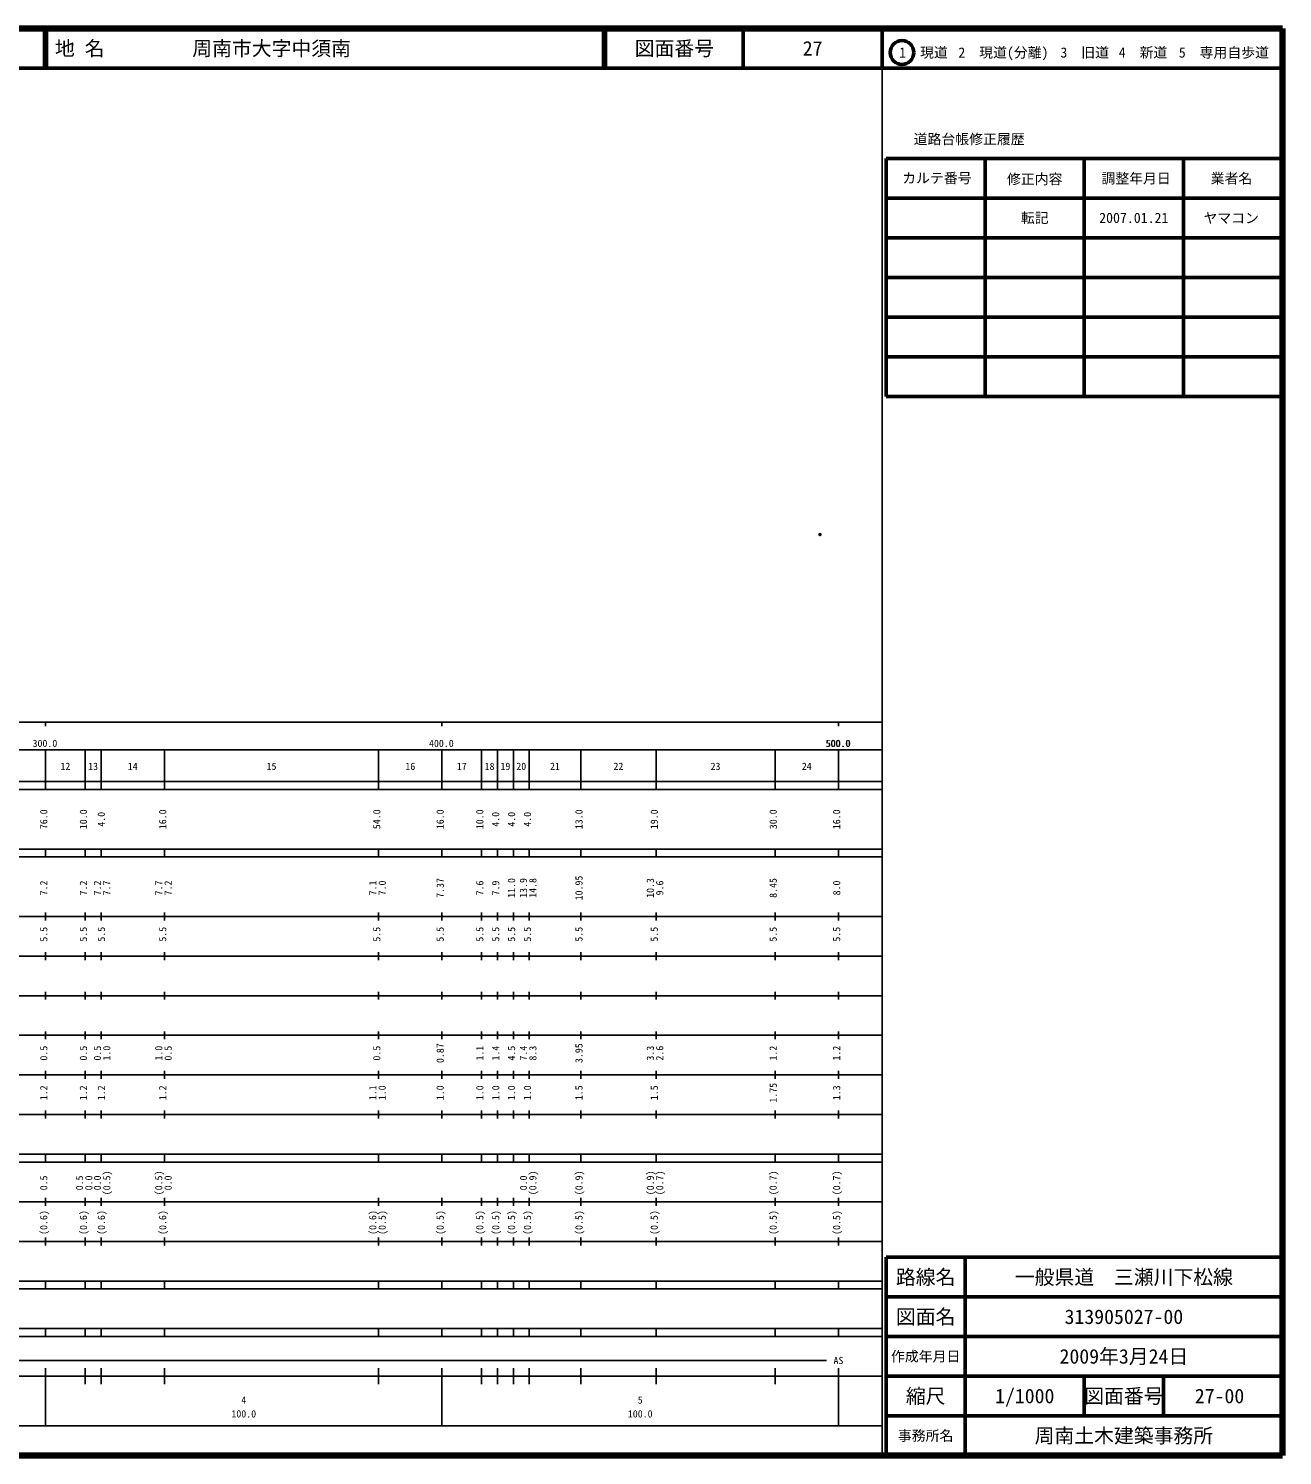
# Model space of a CAD drawing. Units: millimetres on the paper. Extents: x 40 to 680, y 20 to 380.
# Drawn here: x 363.7 to 680, y 20 to 380 of the extents above; entities that cross this region are included whole.
import ezdxf
from ezdxf.enums import TextEntityAlignment as Align

# ---------------------------------------------------------------- set-up
doc = ezdxf.new("R2010")
doc.units = ezdxf.units.MM
doc.header["$PDMODE"] = 32
doc.header["$PDSIZE"] = 0.5
doc.layers.add('M-OTRS', color=6, linetype='Continuous')
doc.layers.add('M-TTL-TXT', color=7, linetype='Continuous')
for name, color, linetype, lineweight in [('M-TTL', 2, 'Continuous', 140), ('M-TTL-BAND', 7, 'Continuous', 25), ('M-TTL-FRAM', 2, 'Continuous', 50), ('M-TTL-LINE', 7, 'Continuous', 50)]:
    doc.layers.add(name, color=color, linetype=linetype, lineweight=lineweight)
doc.styles.add('ＭＳ ゴシック', font='')
doc.styles.get('ＭＳ ゴシック').set_extended_font_data('MS Gothic')

msp = doc.modelspace()

# ---------------------------------------------------------------- linework, layer by layer
at = {"layer": 'M-OTRS'}
msp.add_point((563.348, 252.335), dxfattribs=at)
at = {"layer": 'M-TTL'}
for p, q in [((680, 380), (40, 380)), ((680, 20), (680, 380)), ((40, 20), (680, 20))]:
    msp.add_line(p, q, dxfattribs=at)
at = {"layer": 'M-TTL-BAND'}
for p, q in [((579, 20), (579, 370)), ((40, 205), (579, 205)), ((368, 205), (368, 204)), ((468, 205), (468, 204)), ((568, 205), (568, 204)), ((68, 198), (579, 198)), ((368, 188), (368, 198)), ((378, 188), (378, 198)), ((382, 188), (382, 198)), ((398, 188), (398, 198)), ((452, 188), (452, 198)), ((468, 188), (468, 198)), ((478, 188), (478, 198)), ((482, 188), (482, 198)), ((486, 188), (486, 198)), ((490, 188), (490, 198)), ((503, 188), (503, 198)), ((522, 188), (522, 198)), ((552, 188), (552, 198)), ((568, 188), (568, 198)), ((40, 190), (579, 190)), ((40, 188), (579, 188)), ((40, 173), (579, 173)), ((368, 171), (368, 173)), ((378, 171), (378, 173)), ((382, 171), (382, 173)), ((398, 171), (398, 173)), ((452, 171), (452, 173)), ((468, 171), (468, 173)), ((478, 171), (478, 173)), ((482, 171), (482, 173)), ((486, 171), (486, 173)), ((490, 171), (490, 173)), ((503, 171), (503, 173)), ((522, 171), (522, 173)), ((552, 171), (552, 173)), ((568, 171), (568, 173)), ((40, 171), (579, 171)), ((40, 156), (579, 156)), ((368, 155), (368, 157)), ((378, 155), (378, 157)), ((382, 155), (382, 157)), ((398, 155), (398, 157)), ((452, 155), (452, 157)), ((468, 155), (468, 157)), ((478, 155), (478, 157)), ((482, 155), (482, 157)), ((486, 155), (486, 157)), ((490, 155), (490, 157)), ((503, 155), (503, 157)), ((522, 155), (522, 157)), ((552, 155), (552, 157)), ((568, 155), (568, 157)), ((46, 146), (579, 146)), ((368, 145), (368, 147)), ((378, 145), (378, 147)), ((382, 145), (382, 147)), ((398, 145), (398, 147)), ((452, 145), (452, 147)), ((468, 145), (468, 147)), ((478, 145), (478, 147)), ((482, 145), (482, 147)), ((486, 145), (486, 147)), ((490, 145), (490, 147)), ((503, 145), (503, 147)), ((522, 145), (522, 147)), ((552, 145), (552, 147)), ((568, 145), (568, 147)), ((368, 135), (368, 137)), ((378, 135), (378, 137)), ((382, 135), (382, 137)), ((398, 135), (398, 137)), ((452, 135), (452, 137)), ((468, 135), (468, 137)), ((478, 135), (478, 137)), ((482, 135), (482, 137)), ((486, 135), (486, 137)), ((490, 135), (490, 137)), ((503, 135), (503, 137)), ((522, 135), (522, 137)), ((552, 135), (552, 137)), ((568, 135), (568, 137)), ((52, 136), (579, 136)), ((46, 126), (579, 126)), ((368, 125), (368, 127)), ((378, 125), (378, 127)), ((382, 125), (382, 127)), ((398, 125), (398, 127)), ((452, 125), (452, 127)), ((468, 125), (468, 127)), ((478, 125), (478, 127)), ((482, 125), (482, 127)), ((486, 125), (486, 127)), ((490, 125), (490, 127)), ((503, 125), (503, 127)), ((522, 125), (522, 127)), ((552, 125), (552, 127)), ((568, 125), (568, 127)), ((52, 116), (579, 116)), ((368, 115), (368, 117)), ((378, 115), (378, 117)), ((382, 115), (382, 117)), ((398, 115), (398, 117)), ((452, 115), (452, 117)), ((468, 115), (468, 117)), ((478, 115), (478, 117)), ((482, 115), (482, 117)), ((486, 115), (486, 117)), ((490, 115), (490, 117)), ((503, 115), (503, 117)), ((522, 115), (522, 117)), ((552, 115), (552, 117)), ((568, 115), (568, 117)), ((46, 106), (579, 106)), ((368, 105), (368, 107)), ((378, 105), (378, 107)), ((382, 105), (382, 107)), ((398, 105), (398, 107)), ((452, 105), (452, 107)), ((468, 105), (468, 107)), ((478, 105), (478, 107)), ((482, 105), (482, 107)), ((486, 105), (486, 107)), ((490, 105), (490, 107)), ((503, 105), (503, 107)), ((522, 105), (522, 107)), ((552, 105), (552, 107)), ((568, 105), (568, 107)), ((40, 96), (579, 96)), ((40, 94), (579, 94)), ((368, 94), (368, 96)), ((378, 94), (378, 96)), ((382, 94), (382, 96)), ((398, 94), (398, 96)), ((452, 94), (452, 96)), ((468, 94), (468, 96)), ((478, 94), (478, 96)), ((482, 94), (482, 96)), ((486, 94), (486, 96)), ((490, 94), (490, 96)), ((503, 94), (503, 96)), ((522, 94), (522, 96)), ((552, 94), (552, 96)), ((568, 94), (568, 96)), ((49, 84), (579, 84)), ((368, 83), (368, 85)), ((378, 83), (378, 85)), ((382, 83), (382, 85)), ((398, 83), (398, 85)), ((452, 83), (452, 85)), ((468, 83), (468, 85)), ((478, 83), (478, 85)), ((482, 83), (482, 85)), ((486, 83), (486, 85)), ((490, 83), (490, 85)), ((503, 83), (503, 85)), ((522, 83), (522, 85)), ((552, 83), (552, 85)), ((568, 83), (568, 85)), ((40, 74), (579, 74)), ((368, 73), (368, 75)), ((378, 73), (378, 75)), ((382, 73), (382, 75)), ((398, 73), (398, 75)), ((452, 73), (452, 75)), ((468, 73), (468, 75)), ((478, 73), (478, 75)), ((482, 73), (482, 75)), ((486, 73), (486, 75)), ((490, 73), (490, 75)), ((503, 73), (503, 75)), ((522, 73), (522, 75)), ((552, 73), (552, 75)), ((568, 73), (568, 75)), ((40, 64), (579, 64)), ((40, 62), (579, 62)), ((368, 62), (368, 64)), ((378, 62), (378, 64)), ((382, 62), (382, 64)), ((398, 62), (398, 64)), ((452, 62), (452, 64)), ((468, 62), (468, 64)), ((478, 62), (478, 64)), ((482, 62), (482, 64)), ((486, 62), (486, 64)), ((490, 62), (490, 64)), ((503, 62), (503, 64)), ((522, 62), (522, 64)), ((552, 62), (552, 64)), ((568, 62), (568, 64)), ((40, 52), (579, 52)), ((368, 50), (368, 52)), ((378, 50), (378, 52)), ((382, 50), (382, 52)), ((398, 50), (398, 52)), ((452, 50), (452, 52)), ((468, 50), (468, 52)), ((478, 50), (478, 52)), ((482, 50), (482, 52)), ((486, 50), (486, 52)), ((490, 50), (490, 52)), ((503, 50), (503, 52)), ((522, 50), (522, 52)), ((552, 50), (552, 52)), ((568, 50), (568, 52)), ((40, 50), (579, 50)), ((71, 44), (565, 44)), ((40, 40), (579, 40)), ((368, 27.5), (368, 42)), ((378, 38), (378, 42)), ((382, 38), (382, 42)), ((398, 38), (398, 42)), ((452, 38), (452, 42)), ((468, 27.5), (468, 42)), ((478, 38), (478, 42)), ((482, 38), (482, 42)), ((486, 38), (486, 42)), ((490, 38), (490, 42)), ((503, 38), (503, 42)), ((522, 38), (522, 42)), ((552, 38), (552, 42)), ((568, 27.5), (568, 42)), ((68, 27.5), (579, 27.5))]:
    msp.add_line(p, q, dxfattribs=at)
at = {"layer": 'M-TTL-FRAM'}
for p, q in [((580, 347.197), (580, 287.197)), ((580, 347.197), (680, 347.197)), ((580, 287.197), (680, 287.197)), ((680, 70), (580, 70)), ((580, 70), (580, 20))]:
    msp.add_line(p, q, dxfattribs=at)
at = {"layer": 'M-TTL-LINE'}
for p, q in [((367.75, 380), (367.75, 370)), ((368.25, 380), (368.25, 370)), ((508.747, 380), (508.747, 370)), ((509.247, 380), (509.247, 370)), ((543.997, 380), (543.997, 370)), ((579, 380), (579, 370)), ((40, 370), (680, 370)), ((605, 347.197), (605, 287.197)), ((630, 347.197), (630, 287.197)), ((655, 347.197), (655, 287.197)), ((580, 337.197), (680, 337.197)), ((580, 327.197), (680, 327.197)), ((580, 317.197), (680, 317.197)), ((580, 307.197), (680, 307.197)), ((580, 297.197), (680, 297.197)), ((600, 70), (600, 20)), ((680, 60), (580, 60)), ((680, 50), (580, 50)), ((680, 40), (580, 40)), ((630, 40), (630, 30)), ((650, 40), (650, 30)), ((680, 30), (580, 30))]:
    msp.add_line(p, q, dxfattribs=at)
msp.add_circle((584.031, 373.958), 3, dxfattribs=at)

# ---------------------------------------------------------------- texts
at = {"layer": 'M-TTL-BAND', "style": 'ＭＳ ゴシック'}
for s, p in [('300.0', (367.844, 198.195)), ('400.0', (467.844, 198.195)), ('500.0', (567.844, 198.195)), ('500.0', (568, 198.195)), ('12', (373, 192.405)), ('13', (380, 192.405)), ('14', (390, 192.405)), ('15', (425, 192.405)), ('16', (460, 192.405)), ('17', (473, 192.405)), ('18', (480, 192.405)), ('19', (484, 192.405)), ('20', (488, 192.405)), ('21', (496.5, 192.405)), ('22', (512.5, 192.405)), ('23', (537, 192.405)), ('24', (560, 192.405)), ('AS', (568, 42.5)), ('4', (418, 32.523)), ('5', (518, 32.523)), ('100.0', (418, 29.033)), ('100.0', (518, 29.033))]:
    msp.add_text(s, height=1.833, dxfattribs=at).set_placement(p, align=Align.BOTTOM_CENTER)
for s, p in [('76.0', (369, 180.5)), ('10.0', (379, 180.5)), ('4.0', (383.532, 180.5)), ('16.0', (399, 180.5)), ('54.0', (453, 180.5)), ('16.0', (469, 180.5)), ('10.0', (479, 180.5)), ('4.0', (483, 180.5)), ('4.0', (487, 180.5)), ('4.0', (491, 180.5)), ('13.0', (504, 180.5)), ('19.0', (523, 180.5)), ('30.0', (553, 180.5)), ('16.0', (569, 180.5)), ('10.95', (504, 163.174)), ('7.2', (369, 163.174)), ('7.2', (379, 163.174)), ('7.2', (382.532, 163.174)), ('7.7', (384.902, 163.174)), ('7.7', (398, 163.174)), ('7.2', (400.37, 163.174)), ('7.1', (452, 163.174)), ('7.0', (454.37, 163.174)), ('7.37', (469, 163.174)), ('7.6', (479, 163.174)), ('7.9', (483, 163.174)), ('11.0', (487, 163.174)), ('13.9', (490, 163.174)), ('14.8', (492.37, 163.174)), ('10.3', (522, 163.174)), ('9.6', (524.37, 163.174)), ('8.45', (553, 163.174)), ('8.0', (569, 163.174)), ('5.5', (369, 151.5)), ('5.5', (379, 151.5)), ('5.5', (383.532, 151.5)), ('5.5', (399, 151.5)), ('5.5', (453, 151.5)), ('5.5', (469, 151.5)), ('5.5', (479, 151.5)), ('5.5', (483, 151.5)), ('5.5', (487, 151.5)), ('5.5', (491, 151.5)), ('5.5', (504, 151.5)), ('5.5', (523, 151.5)), ('5.5', (553, 151.5)), ('5.5', (569, 151.5)), ('0.5', (369, 121.5)), ('0.5', (379, 121.5)), ('0.5', (382.532, 121.5)), ('1.0', (384.902, 121.5)), ('1.0', (398, 121.5)), ('0.5', (400.37, 121.5)), ('0.5', (453, 121.5)), ('0.87', (469, 121.5)), ('1.1', (479, 121.5)), ('1.4', (483, 121.5)), ('4.5', (487, 121.5)), ('7.4', (490, 121.5)), ('8.3', (492.37, 121.5)), ('3.95', (504, 121.5)), ('3.3', (522, 121.5)), ('2.6', (524.37, 121.5)), ('1.2', (553, 121.5)), ('1.2', (569, 121.5)), ('1.2', (369, 111.5)), ('1.2', (379, 111.5)), ('1.2', (383.532, 111.5)), ('1.2', (399, 111.5)), ('1.1', (452, 111.5)), ('1.0', (454.37, 111.5)), ('1.0', (469, 111.5)), ('1.0', (479, 111.5)), ('1.0', (483, 111.5)), ('1.0', (487, 111.5)), ('1.0', (491, 111.5)), ('1.5', (504, 111.5)), ('1.5', (523, 111.5)), ('1.75', (553, 111.5)), ('1.3', (569, 111.5)), ('0.5', (369, 88.764)), ('0.5', (378, 88.764)), ('0.0', (380.37, 88.764)), ('0.0', (382.532, 88.764)), ('(0.5)', (384.902, 88.764)), ('(0.5)', (398, 88.764)), ('0.0', (400.37, 88.764)), ('0.0', (490, 88.764)), ('(0.9)', (492.37, 88.764)), ('(0.9)', (504, 88.764)), ('(0.9)', (522, 88.764)), ('(0.7)', (524.37, 88.764)), ('(0.7)', (553, 88.764)), ('(0.7)', (569, 88.764)), ('(0.6)', (369, 78.764)), ('(0.6)', (379, 78.764)), ('(0.6)', (383.532, 78.764)), ('(0.6)', (399, 78.764)), ('(0.6)', (452, 78.764)), ('(0.5)', (454.37, 78.764)), ('(0.5)', (469, 78.764)), ('(0.5)', (479, 78.764)), ('(0.5)', (483, 78.764)), ('(0.5)', (487, 78.764)), ('(0.5)', (491, 78.764)), ('(0.5)', (504, 78.764)), ('(0.5)', (523, 78.764)), ('(0.5)', (553, 78.764)), ('(0.5)', (569, 78.764))]:
    msp.add_text(s, height=1.833, rotation=90, dxfattribs=at).set_placement(p, align=Align.BOTTOM_CENTER)
at = {"layer": 'M-TTL-TXT', "style": 'ＭＳ ゴシック'}
for s, p in [('地 名', (370.38, 375)), ('周南市大字中須南', (405.024, 375))]:
    msp.add_text(s, height=3.666, dxfattribs=at).set_placement(p, align=Align.MIDDLE_LEFT)
for s, height, p in [('図面番号', 3.666, (526.622, 375)), ('27', 3.666, (561.497, 375)), ('1\u3000現道', 2.566, (589.448, 373.958)), ('2\u3000現道(分離)', 2.566, (609.619, 373.958)), ('3\u3000旧道', 2.566, (630.121, 373.958)), ('4\u3000新道', 2.566, (644.824, 373.958)), ('5\u3000専用自歩道', 2.566, (665.228, 373.958)), ('道路台帳修正履歴', 2.566, (600.968, 352.113)), ('カルテ番号', 2.566, (592.839, 342.277)), ('修正内容', 2.566, (617.509, 342.023)), ('調整年月日', 2.566, (643.089, 342.197)), ('業者名', 2.566, (667.134, 342.197)), ('転記', 2.566, (617.5, 332.245)), ('2007.01.21', 2.566, (642.5, 332.245)), ('ヤマコン', 2.566, (667.077, 332.189)), ('路線名', 3.666, (590, 65)), ('路線名', 3.666, (590, 65)), ('一般県道\u3000三瀬川下松線', 3.666, (640, 65)), ('図面名', 3.666, (590, 55)), ('図面名', 3.666, (590, 55)), ('313905027-00', 3.666, (640, 55)), ('2009年3月24日', 3.666, (640, 45)), ('作成年月日', 2.566, (590, 45)), ('作成年月日', 2.566, (590, 45)), ('縮尺', 3.666, (590, 35)), ('縮尺', 3.666, (590, 35)), ('1/1000', 3.666, (615, 35)), ('図面番号', 3.666, (640, 35)), ('図面番号', 3.666, (640, 35)), ('27-00', 3.666, (664.125, 35)), ('事務所名', 2.566, (590, 25)), ('事務所名', 2.566, (590, 25)), ('周南土木建築事務所', 3.666, (640, 25))]:
    msp.add_text(s, height=height, dxfattribs=at).set_placement(p, align=Align.MIDDLE_CENTER)

doc.saveas('drawing.dxf')
